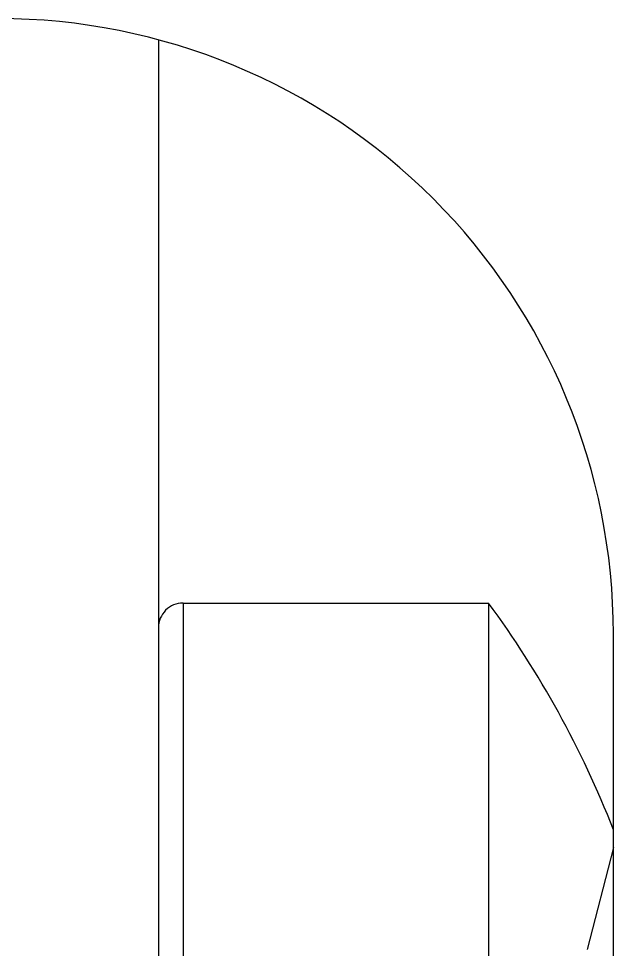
# Model space of a CAD drawing. Header units: millimetres. Extents: x 256 to 2599, y 626 to 1192.
# Drawn here: x 2044.109 to 2044.539, y 667.927 to 668.599 of the extents above; entities that cross this region are included whole.
import ezdxf

# ---------------------------------------------------------------- set-up
doc = ezdxf.new("R2010")
doc.units = ezdxf.units.MM
doc.layers.add('MAIN-1', color=7, linetype='Continuous')
doc.layers.add('MAIN-2', color=7, linetype='Continuous')

msp = doc.modelspace()

# ---------------------------------------------------------------- linework, layer by layer
at = {"layer": 'MAIN-1'}
msp.add_line((2044.53884, 663.17683), (2044.53884, 668.15498), dxfattribs=at)
msp.add_arc((2044.09436, 668.15498), 0.44448, 359.99998, 90.00002, dxfattribs=at)
at = {"layer": 'MAIN-2'}
for p, q in [((2044.20992, 668.58417), (2044.20992, 668.58417)), ((2044.20992, 668.58417), (2044.20992, 668.58417)), ((2044.20992, 668.58417), (2044.20992, 667.75495)), ((2044.2277, 668.1772), (2044.2277, 667.75495)), ((2044.2277, 668.1772), (2044.2277, 667.75495)), ((2044.2277, 668.1772), (2044.2277, 667.75495)), ((2044.2277, 668.1772), (2044.2277, 667.75495)), ((2044.2277, 668.1772), (2044.44856, 668.1772)), ((2044.2277, 668.1772), (2044.44856, 668.1772)), ((2044.44856, 668.1772), (2044.44856, 667.75495)), ((2044.44856, 668.1772), (2044.44856, 667.75495)), ((2044.44856, 668.1772), (2044.44856, 667.75495)), ((2044.44856, 668.1772), (2044.44856, 667.75495)), ((2044.53884, 668.15498), (2044.53884, 668.15498)), ((2044.53884, 668.15498), (2044.53884, 668.15498)), ((2044.53884, 668.15498), (2044.53884, 668.15498)), ((2044.53884, 668.00066), (2044.5199, 667.92701)), ((2044.53884, 668.00066), (2044.5199, 667.92701))]:
    msp.add_line(p, q, dxfattribs=at)
for centre, radius, start, end in [((2044.2277, 668.15942), 0.01778, 90.00002, 180.00031), ((2044.2277, 668.15942), 0.01778, 90.00002, 180.00031), ((2043.87632, 667.75495), 0.71116, 21.31539, 36.4236)]:
    msp.add_arc(centre, radius, start, end, dxfattribs=at)

doc.saveas('drawing.dxf')
